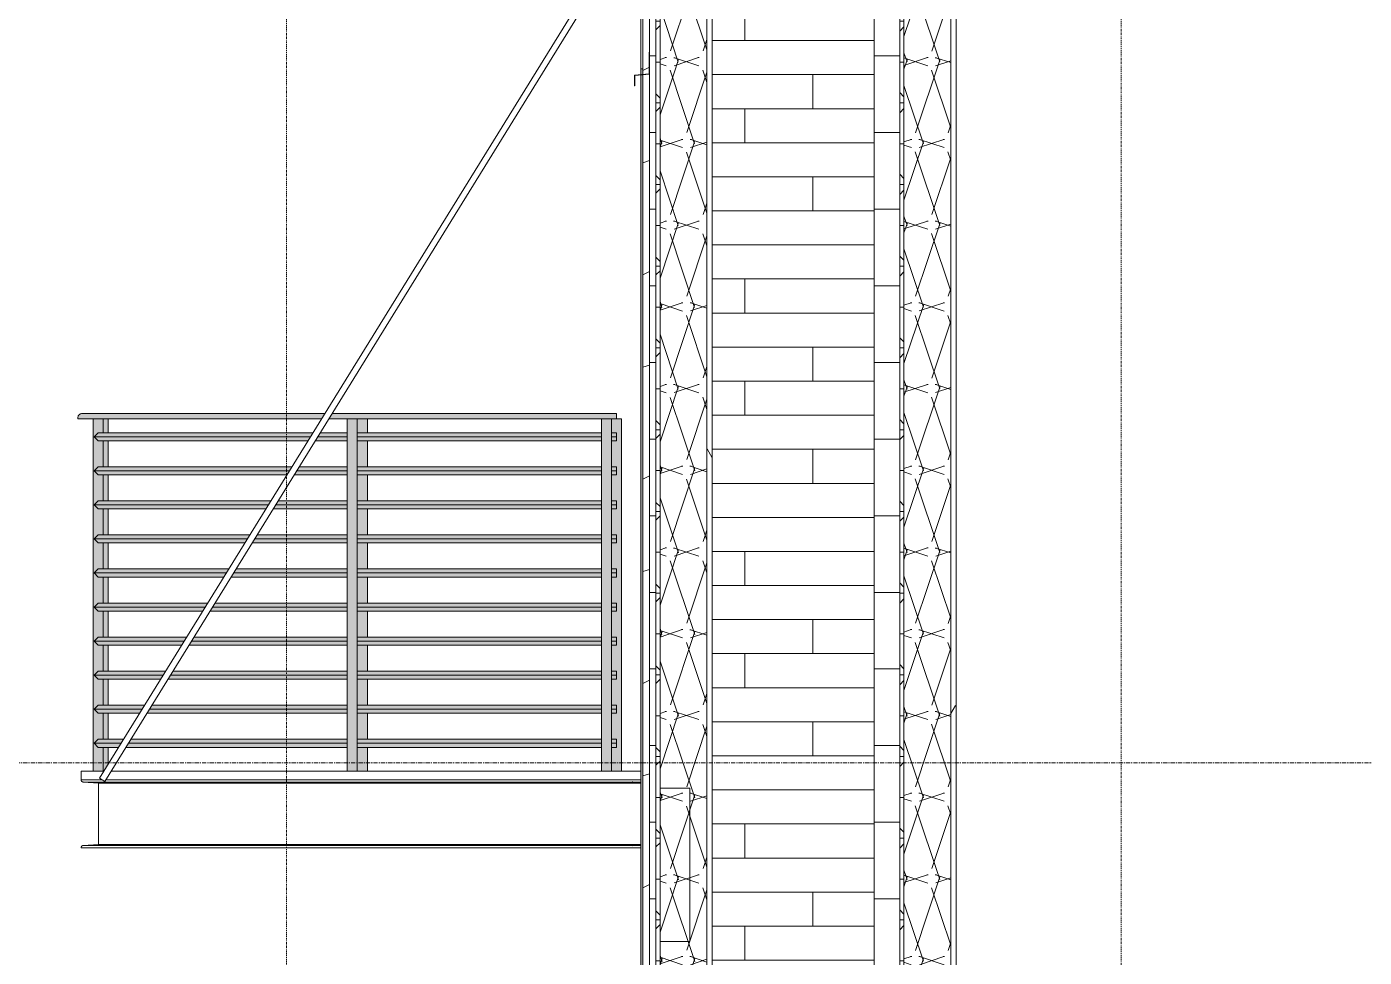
# Model space of a CAD drawing. Header units: inches. Extents: x 9661 to 16490, y -393 to 647.
# Drawn here: x 9908.6 to 10065.6, y 245.2 to 354.4 of the extents above; entities that cross this region are included whole.
import ezdxf

# ---------------------------------------------------------------- set-up
doc = ezdxf.new("R2010")
doc.units = ezdxf.units.IN
doc.header["$MEASUREMENT"] = 0
doc.linetypes.add('Dash Dot 3_16_', pattern=[0.3125, 0.1875, -0.0625, 0, -0.0625])
doc.linetypes.add('Grid Line 1_2_', pattern=[0.875, 0.5, -0.125, 0.125, -0.125])
for name, color, linetype, lineweight in [('0-1', 7, 'Continuous', 5), ('0-3', 55, 'Continuous', 9), ('A-ANNO-SYMB-1', 150, 'Dash Dot 3_16_', 9), ('A-FLOR-4', 55, 'Continuous', 9), ('A-FLOR-HRAL-1', 7, 'Continuous', 9), ('A-FLOR-HRAL-2', 55, 'Continuous', 9), ('A-FLOR-HRAL-4', 9, 'Continuous', 9), ('A-FLOR-LEVL-1', 51, 'Grid Line 1_2_', 9), ('A-WALL-10', 10, 'Continuous', 9), ('A-WALL-11', 113, 'Continuous', 9), ('A-WALL-5', 55, 'Continuous', 9), ('A-WALL-7', 251, 'Continuous', 5), ('A-WALL-PATT-1', 55, 'Continuous', 9), ('A-WALL-PATT-2', 45, 'Continuous', 9), ('S-BEAM-2', 7, 'Continuous', 9), ('S-BEAM-3', 55, 'Continuous', 9)]:
    doc.layers.add(name, color=color, linetype=linetype, lineweight=lineweight)
pattern_1 = [(216.87, (11005.547, 96), (71.999914, 48.000129), [12, -108]), (206.565, (11019.947, 88.8), (-23.99974, -23.9997), [26.833, -26.833]), (198.435, (11019.947, 76.8), (-47.999875, -23.999517), [15.179, -60.716])]
pattern_2 = [(0, (10995.947, 72), (0, 9), []), (90, (10995.947, 72), (-9, 6e-16), [])]
pattern_3 = [(0, (10995.947, 72), (0, 4.798), []), (315, (10995.947, 72), (4.798427, 0), [6.786, -6.786]), (45, (10995.947, 72), (4.798427, 0), [6.786, -6.786])]
pattern_4 = [(161.57, (10996.427, 72.48), (-3.8399538, -1.54e-05), [0, -27.322, 3.034, 0]), (18.43, (10995.467, 72.48), (-3.8399538, 1.54e-05), [0, -27.322, 3.034, 0]), (108.43, (10996.427, 72.48), (1.919622, -9.6005246), [9.106, -21.25]), (71.57, (10995.467, 72.48), (1.919622, 9.6005246), [9.106, -21.25])]
pattern_5 = [(0, (10995.947, 72), (30.72, 7.68), [1.267, -21.773, 1.267, -21.773, -122.88]), (0, (10995.947, 72), (30.72, 7.68), [-46.08, 1.267, -44.813, 1.267, -21.773, -53.76]), (0, (10995.947, 72), (30.72, 7.68), [-115.2, 1.267, -14.093, 1.267, -37.133]), (120, (11007.467, 75.84), (-22.011075, 22.7643), [1.267, -21.773, 1.267, -21.773, -122.88]), (120, (11007.467, 75.84), (-22.011075, 22.7643), [-46.08, 1.267, -44.813, 1.267, -21.773, -53.76]), (120, (11007.467, 75.84), (-22.011075, 22.7643), [-115.2, 1.267, -14.093, 1.267, -37.133]), (240, (11011.307, 91.2), (-8.708925, -30.4443), [1.267, -21.773, 1.267, -21.773, -122.88]), (240, (11011.307, 91.2), (-8.708925, -30.4443), [-46.08, 1.267, -44.813, 1.267, -21.773, -53.76]), (240, (11011.307, 91.2), (-8.708925, -30.4443), [-115.2, 1.267, -14.093, 1.267, -37.133])]

# ---------------------------------------------------------------- blocks, each defined once
blk = doc.blocks.new('LVL-Laminated Veneer Lumber - LVL 3_5_ X 18_-2264145-BUILDING SECTION - EAST_WEST - LOOKING NORTH')
at = {"layer": 'S-BEAM-2'}
for p, q in [((12115.84, 265), (12112.34, 265)), ((12112.34, 265), (12112.34, 247)), ((12115.84, 247), (12115.84, 265)), ((12112.34, 247), (12115.84, 247))]:
    blk.add_line(p, q, dxfattribs=at)
blk = doc.blocks.new('CTR - 1st Phase - Structure_rvt-1-BUILDING SECTION - EAST_WEST - LOOKING NORTH')
at = {"layer": '0-3'}
blk.add_blockref('LVL-Laminated Veneer Lumber - LVL 3_5_ X 18_-2264145-BUILDING SECTION - EAST_WEST - LOOKING NORTH', (-2129.4, 0), dxfattribs=at)
blk = doc.blocks.new('Basic Wall _ EXT - FIBER CEMENT - LARGE - ___-2162463-BUILDING SECTION - EAST_WEST - LOOKING NORTH')
at = {"layer": 'A-WALL-10'}
blk.add_hatch(color=256, dxfattribs=at).paths.add_polyline_path([(9979.97, 347.5), (9979.97, 348.72), (9979.94, 348.72), (9979.94, 347.5)], flags=0)
at = {"layer": 'A-WALL-11'}
for p, q in [((9981.69, 351.44), (9981.66, 351.44)), ((9981.66, 351.44), (9981.66, 348.9)), ((9981.69, 349.5), (9981.69, 351.44)), ((9981.66, 348.9), (9979.94, 348.75)), ((9979.94, 348.75), (9979.94, 347.5)), ((9979.97, 348.72), (9981.69, 348.87)), ((9979.97, 347.5), (9979.97, 348.72)), ((9979.94, 347.5), (9979.97, 347.5))]:
    blk.add_line(p, q, dxfattribs=at)
at = {"layer": 'A-WALL-5'}
blk.add_line((9981.69, 348.87), (9981.69, 349.5), dxfattribs=at)
blk = doc.blocks.new('Railing - Baluster_01-V125-BUILDING SECTION - EAST_WEST - LOOKING NORTH')
at = {"layer": 'A-FLOR-HRAL-4'}
blk.add_hatch(color=256, dxfattribs=at).paths.add_polyline_path([(12151.4, 267), (12151.4, 308.4), (12150.21, 308.4), (12150.21, 267)], flags=0)
at = {"layer": 'A-FLOR-HRAL-2'}
for p, q in [((12150.21, 267), (12150.21, 308.4)), ((12151.4, 308.4), (12151.4, 267))]:
    blk.add_line(p, q, dxfattribs=at)
blk = doc.blocks.new('Railing - Baluster_01-2700443-BUILDING SECTION - EAST_WEST - LOOKING NORTH')
at = {"layer": 'A-FLOR-HRAL-4'}
h = blk.add_hatch(color=256, dxfattribs=at)
h.paths.add_polyline_path([(12151.4, 267), (12152.58, 267), (12152.58, 269.8), (12151.4, 269.8)], flags=0)
h.paths.add_polyline_path([(12151.4, 270.75), (12152.58, 270.75), (12152.58, 273.8), (12151.4, 273.8)], flags=0)
h.paths.add_polyline_path([(12152.58, 274.75), (12152.58, 277.8), (12151.4, 277.8), (12151.4, 274.75)], flags=0)
h.paths.add_polyline_path([(12151.4, 278.75), (12152.58, 278.75), (12152.58, 281.8), (12151.4, 281.8)], flags=0)
h.paths.add_polyline_path([(12151.4, 282.75), (12152.58, 282.75), (12152.58, 285.8), (12151.4, 285.8)], flags=0)
h.paths.add_polyline_path([(12152.58, 286.75), (12152.58, 289.8), (12151.4, 289.8), (12151.4, 286.75)], flags=0)
h.paths.add_polyline_path([(12151.4, 290.75), (12152.58, 290.75), (12152.58, 293.8), (12151.4, 293.8)], flags=0)
h.paths.add_polyline_path([(12151.4, 294.75), (12152.58, 294.75), (12152.58, 297.8), (12151.4, 297.8)], flags=0)
h.paths.add_polyline_path([(12151.4, 298.75), (12152.58, 298.75), (12152.58, 301.8), (12151.4, 301.8), (12151.4, 299.64)], flags=0)
h.paths.add_polyline_path([(12152.58, 302.75), (12152.58, 305.8), (12151.4, 305.8), (12151.4, 302.75), (12151.97, 302.75)], flags=0)
h.paths.add_polyline_path([(12152.58, 306.75), (12152.58, 308.4), (12151.4, 308.4), (12151.4, 306.75), (12151.97, 306.75)], flags=0)
at = {"layer": 'A-FLOR-HRAL-2'}
for p, q in [((12152.58, 308.4), (12152.58, 306.75)), ((12152.58, 305.8), (12152.58, 302.75)), ((12152.58, 301.8), (12152.58, 298.75)), ((12152.58, 297.8), (12152.58, 294.75)), ((12152.58, 293.8), (12152.58, 290.75)), ((12152.58, 289.8), (12152.58, 286.75)), ((12152.58, 285.8), (12152.58, 282.75)), ((12152.58, 281.8), (12152.58, 278.75)), ((12152.58, 277.8), (12152.58, 274.75)), ((12152.58, 273.8), (12152.58, 270.75)), ((12152.58, 269.8), (12152.58, 267))]:
    blk.add_line(p, q, dxfattribs=at)
blk = doc.blocks.new('Railing - Baluster_01-V128-BUILDING SECTION - EAST_WEST - LOOKING NORTH')
at = {"layer": 'A-FLOR-HRAL-4'}
blk.add_hatch(color=256, dxfattribs=at).paths.add_polyline_path([(9916.35, 267), (9917.53, 267), (9917.51, 269.8), (9916.94, 269.8), (9916.47, 270.28), (9916.94, 270.75), (9917.53, 270.75), (9917.51, 273.8), (9916.94, 273.8), (9916.47, 274.28), (9916.94, 274.75), (9917.53, 274.75), (9917.51, 277.8), (9916.94, 277.8), (9916.47, 278.28), (9916.94, 278.75), (9917.53, 278.75), (9917.51, 281.8), (9916.94, 281.8), (9916.47, 282.28), (9916.94, 282.75), (9917.53, 282.75), (9917.51, 285.8), (9916.94, 285.8), (9916.47, 286.28), (9916.94, 286.75), (9917.53, 286.75), (9917.51, 289.8), (9916.94, 289.8), (9916.47, 290.28), (9916.94, 290.75), (9917.53, 290.75), (9917.51, 293.8), (9916.94, 293.8), (9916.47, 294.28), (9916.94, 294.75), (9917.53, 294.75), (9917.51, 297.8), (9916.94, 297.8), (9916.47, 298.28), (9916.94, 298.75), (9917.53, 298.75), (9917.53, 301.8), (9916.94, 301.8), (9916.47, 302.28), (9916.94, 302.75), (9917.53, 302.75), (9917.53, 305.8), (9916.94, 305.8), (9916.47, 306.28), (9916.94, 306.75), (9917.53, 306.75), (9917.53, 308.4), (9916.35, 308.4), (9916.35, 269.73)], flags=0)
at = {"layer": 'A-FLOR-HRAL-2'}
for p, q in [((9916.35, 308.4), (9916.35, 267)), ((9917.53, 306.75), (9917.53, 308.4)), ((9917.53, 302.75), (9917.53, 305.8)), ((9917.53, 298.75), (9917.53, 301.8)), ((9917.53, 294.75), (9917.53, 297.8)), ((9917.53, 290.75), (9917.53, 293.8)), ((9917.53, 286.75), (9917.53, 289.8)), ((9917.53, 282.75), (9917.53, 285.8)), ((9917.53, 278.75), (9917.53, 281.8)), ((9917.53, 274.75), (9917.53, 277.8)), ((9917.53, 270.75), (9917.53, 273.8)), ((9917.53, 267), (9917.53, 269.8))]:
    blk.add_line(p, q, dxfattribs=at)
blk = doc.blocks.new('Railing - Baluster_01-V129-BUILDING SECTION - EAST_WEST - LOOKING NORTH')
at = {"layer": 'A-FLOR-HRAL-4'}
h = blk.add_hatch(color=256, dxfattribs=at)
h.paths.add_polyline_path([(9917.62, 267), (9918.12, 267.82), (9918.12, 269.8), (9917.53, 269.8), (9917.53, 267), (9917.59, 267)], flags=0)
h.paths.add_polyline_path([(9917.65, 270.75), (9918.12, 270.75), (9918.12, 273.8), (9917.53, 273.8), (9917.53, 270.75), (9917.59, 270.75)], flags=0)
h.paths.add_polyline_path([(9917.53, 274.75), (9918.12, 274.75), (9918.12, 277.8), (9917.53, 277.8), (9917.53, 275.72)], flags=0)
h.paths.add_polyline_path([(9918.12, 278.75), (9918.12, 281.8), (9917.53, 281.8), (9917.53, 278.75), (9917.75, 278.75)], flags=0)
h.paths.add_polyline_path([(9917.75, 282.75), (9918.12, 282.75), (9918.12, 285.8), (9917.53, 285.8), (9917.53, 282.75), (9917.74, 282.75)], flags=0)
h.paths.add_polyline_path([(9918.12, 286.75), (9918.12, 289.8), (9917.53, 289.8), (9917.53, 286.75), (9917.75, 286.75)], flags=0)
h.paths.add_polyline_path([(9917.53, 290.75), (9918.12, 290.75), (9918.12, 293.8), (9917.53, 293.8)], flags=0)
h.paths.add_polyline_path([(9917.71, 294.75), (9918.12, 294.75), (9918.12, 297.8), (9917.53, 297.8), (9917.53, 294.75), (9917.65, 294.75)], flags=0)
h.paths.add_polyline_path([(9917.53, 298.75), (9918.12, 298.75), (9918.12, 301.8), (9917.53, 301.8), (9917.53, 299.64)], flags=0)
h.paths.add_polyline_path([(9918.12, 302.75), (9918.12, 305.8), (9917.53, 305.8), (9917.53, 302.75)], flags=0)
h.paths.add_polyline_path([(9917.53, 306.75), (9918.12, 306.75), (9918.12, 308.4), (9917.53, 308.4)], flags=0)
at = {"layer": 'A-FLOR-HRAL-2'}
for p, q in [((9918.12, 308.4), (9918.12, 306.75)), ((9918.12, 305.8), (9918.12, 302.75)), ((9918.12, 301.8), (9918.12, 298.75)), ((9918.12, 297.8), (9918.12, 294.75)), ((9918.12, 293.8), (9918.12, 290.75)), ((9918.12, 289.8), (9918.12, 286.75)), ((9918.12, 285.8), (9918.12, 282.75)), ((9918.12, 281.8), (9918.12, 278.75)), ((9918.12, 277.8), (9918.12, 274.75)), ((9918.12, 273.8), (9918.12, 270.75)), ((9918.12, 269.8), (9918.12, 267.82))]:
    blk.add_line(p, q, dxfattribs=at)
blk = doc.blocks.new('Railing - Baluster_01-V130-BUILDING SECTION - EAST_WEST - LOOKING NORTH')
at = {"layer": 'A-FLOR-HRAL-4'}
blk.add_hatch(color=256, dxfattribs=at).paths.add_polyline_path([(9978.27, 267), (9978.42, 267), (9978.42, 308.4), (9977.24, 308.4), (9977.24, 306.75), (9977.83, 306.75), (9977.83, 305.8), (9977.24, 305.8), (9977.24, 302.75), (9977.83, 302.75), (9977.83, 301.8), (9977.24, 301.8), (9977.24, 298.75), (9977.83, 298.75), (9977.83, 297.8), (9977.24, 297.8), (9977.24, 294.75), (9977.83, 294.75), (9977.83, 293.8), (9977.24, 293.8), (9977.24, 290.75), (9977.83, 290.75), (9977.83, 289.8), (9977.24, 289.8), (9977.24, 286.75), (9977.83, 286.75), (9977.83, 285.8), (9977.24, 285.8), (9977.24, 282.75), (9977.83, 282.75), (9977.83, 281.8), (9977.24, 281.8), (9977.24, 278.75), (9977.83, 278.75), (9977.83, 277.8), (9977.24, 277.8), (9977.24, 274.75), (9977.83, 274.75), (9977.83, 273.8), (9977.24, 273.8), (9977.24, 270.75), (9977.83, 270.75), (9977.83, 269.8), (9977.24, 269.8), (9977.24, 267)], flags=0)
at = {"layer": 'A-FLOR-HRAL-2'}
for q in [(9977.83, 308.4), (9978.42, 267)]:
    blk.add_line((9978.42, 308.4), q, dxfattribs=at)
blk = doc.blocks.new('Railing - Railing-3281951-BUILDING SECTION - EAST_WEST - LOOKING NORTH')
at = {"layer": 'A-FLOR-HRAL-1'}
h = blk.add_hatch(color=256, dxfattribs=at)
h.paths.add_polyline_path([(9977.24, 308.53), (9977.83, 308.53), (9977.83, 309), (9944.41, 308.96), (9944.15, 308.53), (9976.06, 308.53)], flags=0)
h.paths.add_polyline_path([(9914.58, 308.53), (9943.26, 308.53), (9943.56, 309), (9914.93, 308.98), (9914.72, 308.86), (9914.59, 308.65)], flags=0)
h = blk.add_hatch(color=256, dxfattribs=at)
h.paths.add_polyline_path([(9973.34, 308.4), (9977.83, 308.4), (9977.83, 308.53), (9944.15, 308.53), (9944.07, 308.4), (9953.62, 308.4)], flags=0)
h.paths.add_polyline_path([(9938.83, 308.4), (9943.19, 308.4), (9943.26, 308.53), (9914.58, 308.53), (9914.58, 308.4), (9933.9, 308.4)], flags=0)
h = blk.add_hatch(color=256, dxfattribs=at)
h.paths.add_polyline_path([(9946.2, 306.28), (9946.2, 306.75), (9943.05, 306.75), (9942.76, 306.28), (9943.76, 306.28)], flags=0)
h.paths.add_polyline_path([(9917.53, 306.28), (9941.87, 306.28), (9942.17, 306.75), (9916.94, 306.75), (9916.47, 306.28)], flags=0)
h.paths.add_polyline_path([(9977.83, 306.28), (9977.83, 306.75), (9977.24, 306.75), (9977.24, 306.28)], flags=0)
h.paths.add_polyline_path([(9973.34, 306.28), (9976.06, 306.28), (9976.06, 306.75), (9947.38, 306.75), (9947.38, 306.28), (9953.62, 306.28)], flags=0)
h = blk.add_hatch(color=256, dxfattribs=at)
h.paths.add_polyline_path([(9977.24, 305.8), (9977.83, 305.8), (9977.83, 306.28), (9977.24, 306.28)], flags=0)
h.paths.add_polyline_path([(9917.53, 305.8), (9941.58, 305.8), (9941.87, 306.28), (9916.47, 306.28), (9916.94, 305.8)], flags=0)
h.paths.add_polyline_path([(9976.06, 305.8), (9976.06, 306.28), (9947.38, 306.28), (9947.38, 305.8), (9973.34, 305.8)], flags=0)
h.paths.add_polyline_path([(9942.46, 305.8), (9946.2, 305.8), (9946.2, 306.28), (9942.76, 306.28)], flags=0)
h = blk.add_hatch(color=256, dxfattribs=at)
h.paths.add_polyline_path([(9918.12, 302.28), (9939.4, 302.28), (9939.7, 302.75), (9916.94, 302.75), (9916.47, 302.28), (9917.53, 302.28)], flags=0)
h.paths.add_polyline_path([(9940.28, 302.28), (9946.2, 302.28), (9946.2, 302.75), (9940.58, 302.75)], flags=0)
h.paths.add_polyline_path([(9977.83, 302.28), (9977.83, 302.75), (9977.24, 302.75), (9977.24, 302.28)], flags=0)
h.paths.add_polyline_path([(9976.06, 302.28), (9976.06, 302.75), (9947.38, 302.75), (9947.38, 302.28), (9973.34, 302.28)], flags=0)
h = blk.add_hatch(color=256, dxfattribs=at)
h.paths.add_polyline_path([(9977.24, 301.8), (9977.83, 301.8), (9977.83, 302.28), (9977.24, 302.28)], flags=0)
h.paths.add_polyline_path([(9916.94, 301.8), (9939.11, 301.8), (9939.4, 302.28), (9916.47, 302.28)], flags=0)
h.paths.add_polyline_path([(9973.34, 301.8), (9976.06, 301.8), (9976.06, 302.28), (9947.38, 302.28), (9947.38, 301.8), (9953.62, 301.8)], flags=0)
h.paths.add_polyline_path([(9939.99, 301.8), (9946.2, 301.8), (9946.2, 302.28), (9940.28, 302.28)], flags=0)
h = blk.add_hatch(color=256, dxfattribs=at)
h.paths.add_polyline_path([(9916.47, 298.28), (9936.93, 298.28), (9937.22, 298.75), (9916.94, 298.75)], flags=0)
h.paths.add_polyline_path([(9977.83, 298.28), (9977.83, 298.75), (9977.24, 298.75), (9977.24, 298.28)], flags=0)
h.paths.add_polyline_path([(9976.06, 298.28), (9976.06, 298.75), (9947.38, 298.75), (9947.38, 298.28), (9973.34, 298.28)], flags=0)
h.paths.add_polyline_path([(9946.2, 298.28), (9946.2, 298.75), (9938.11, 298.75), (9937.81, 298.28)], flags=0)
h = blk.add_hatch(color=256, dxfattribs=at)
h.paths.add_polyline_path([(9977.24, 297.8), (9977.83, 297.8), (9977.83, 298.28), (9977.24, 298.28)], flags=0)
h.paths.add_polyline_path([(9917.11, 297.8), (9936.64, 297.8), (9936.93, 298.28), (9916.47, 298.28), (9916.94, 297.8)], flags=0)
h.paths.add_polyline_path([(9973.34, 297.8), (9976.06, 297.8), (9976.06, 298.28), (9947.38, 298.28), (9947.38, 297.8), (9953.62, 297.8)], flags=0)
h.paths.add_polyline_path([(9937.52, 297.8), (9946.2, 297.8), (9946.2, 298.28), (9937.81, 298.28)], flags=0)
h = blk.add_hatch(color=256, dxfattribs=at)
h.paths.add_polyline_path([(9917.74, 294.28), (9934.46, 294.28), (9934.75, 294.75), (9916.94, 294.75), (9916.47, 294.28), (9917.71, 294.28)], flags=0)
h.paths.add_polyline_path([(9977.83, 294.28), (9977.83, 294.75), (9977.24, 294.75), (9977.24, 294.28)], flags=0)
h.paths.add_polyline_path([(9976.06, 294.28), (9976.06, 294.75), (9947.38, 294.75), (9947.38, 294.28), (9973.34, 294.28)], flags=0)
h.paths.add_polyline_path([(9935.34, 294.28), (9946.2, 294.28), (9946.2, 294.75), (9935.64, 294.75)], flags=0)
h = blk.add_hatch(color=256, dxfattribs=at)
h.paths.add_polyline_path([(9977.24, 293.8), (9977.83, 293.8), (9977.83, 294.28), (9977.24, 294.28)], flags=0)
h.paths.add_polyline_path([(9917.11, 293.8), (9934.17, 293.8), (9934.46, 294.28), (9916.47, 294.28), (9916.94, 293.8)], flags=0)
h.paths.add_polyline_path([(9973.34, 293.8), (9976.06, 293.8), (9976.06, 294.28), (9947.38, 294.28), (9947.38, 293.8), (9953.62, 293.8)], flags=0)
h.paths.add_polyline_path([(9935.05, 293.8), (9946.2, 293.8), (9946.2, 294.28), (9935.34, 294.28)], flags=0)
h = blk.add_hatch(color=256, dxfattribs=at)
h.paths.add_polyline_path([(9917.74, 290.28), (9931.99, 290.28), (9932.28, 290.75), (9916.94, 290.75), (9916.47, 290.28), (9917.71, 290.28)], flags=0)
h.paths.add_polyline_path([(9977.83, 290.28), (9977.83, 290.75), (9977.24, 290.75), (9977.24, 290.28)], flags=0)
h.paths.add_polyline_path([(9976.06, 290.28), (9976.06, 290.75), (9947.38, 290.75), (9947.38, 290.28), (9973.34, 290.28)], flags=0)
h.paths.add_polyline_path([(9933.9, 290.28), (9946.2, 290.28), (9946.2, 290.75), (9933.17, 290.75), (9932.87, 290.28)], flags=0)
h = blk.add_hatch(color=256, dxfattribs=at)
h.paths.add_polyline_path([(9977.83, 289.8), (9977.83, 290.28), (9977.24, 290.28), (9977.24, 289.8)], flags=0)
h.paths.add_polyline_path([(9917.11, 289.8), (9931.7, 289.8), (9931.99, 290.28), (9916.47, 290.28), (9916.94, 289.8)], flags=0)
h.paths.add_polyline_path([(9976.06, 289.8), (9976.06, 290.28), (9947.38, 290.28), (9947.38, 289.8), (9973.34, 289.8)], flags=0)
h.paths.add_polyline_path([(9946.2, 289.8), (9946.2, 290.28), (9932.87, 290.28), (9932.58, 289.8), (9933.9, 289.8)], flags=0)
h = blk.add_hatch(color=256, dxfattribs=at)
h.paths.add_polyline_path([(9916.47, 286.28), (9929.52, 286.28), (9929.81, 286.75), (9916.94, 286.75)], flags=0)
h.paths.add_polyline_path([(9977.83, 286.28), (9977.83, 286.75), (9977.24, 286.75), (9977.24, 286.28)], flags=0)
h.paths.add_polyline_path([(9976.06, 286.28), (9976.06, 286.75), (9947.38, 286.75), (9947.38, 286.28), (9973.34, 286.28)], flags=0)
h.paths.add_polyline_path([(9946.2, 286.28), (9946.2, 286.75), (9930.69, 286.75), (9930.4, 286.28), (9933.9, 286.28)], flags=0)
h = blk.add_hatch(color=256, dxfattribs=at)
h.paths.add_polyline_path([(9977.24, 285.8), (9977.83, 285.8), (9977.83, 286.28), (9977.24, 286.28)], flags=0)
h.paths.add_polyline_path([(9917.11, 285.8), (9929.23, 285.8), (9929.52, 286.28), (9916.47, 286.28), (9916.94, 285.8)], flags=0)
h.paths.add_polyline_path([(9973.34, 285.8), (9976.06, 285.8), (9976.06, 286.28), (9947.38, 286.28), (9947.38, 285.8), (9953.62, 285.8)], flags=0)
h.paths.add_polyline_path([(9933.9, 285.8), (9946.2, 285.8), (9946.2, 286.28), (9930.4, 286.28), (9930.11, 285.8)], flags=0)
h = blk.add_hatch(color=256, dxfattribs=at)
h.paths.add_polyline_path([(9917.74, 282.28), (9927.05, 282.28), (9927.34, 282.75), (9916.94, 282.75), (9916.47, 282.28), (9917.71, 282.28)], flags=0)
h.paths.add_polyline_path([(9977.83, 282.28), (9977.83, 282.75), (9977.24, 282.75), (9977.24, 282.28)], flags=0)
h.paths.add_polyline_path([(9976.06, 282.28), (9976.06, 282.75), (9947.38, 282.75), (9947.38, 282.28), (9973.34, 282.28)], flags=0)
h.paths.add_polyline_path([(9946.2, 282.28), (9946.2, 282.75), (9928.22, 282.75), (9927.93, 282.28), (9933.9, 282.28)], flags=0)
h = blk.add_hatch(color=256, dxfattribs=at)
h.paths.add_polyline_path([(9977.24, 281.8), (9977.83, 281.8), (9977.83, 282.28), (9977.24, 282.28)], flags=0)
h.paths.add_polyline_path([(9917.11, 281.8), (9926.76, 281.8), (9927.05, 282.28), (9916.47, 282.28), (9916.94, 281.8)], flags=0)
h.paths.add_polyline_path([(9973.34, 281.8), (9976.06, 281.8), (9976.06, 282.28), (9947.38, 282.28), (9947.38, 281.8), (9953.62, 281.8)], flags=0)
h.paths.add_polyline_path([(9933.9, 281.8), (9946.2, 281.8), (9946.2, 282.28), (9927.93, 282.28), (9927.64, 281.8)], flags=0)
h = blk.add_hatch(color=256, dxfattribs=at)
h.paths.add_polyline_path([(9917.74, 278.28), (9924.58, 278.28), (9924.87, 278.75), (9916.94, 278.75), (9916.47, 278.28), (9917.71, 278.28)], flags=0)
h.paths.add_polyline_path([(9977.83, 278.28), (9977.83, 278.75), (9977.24, 278.75), (9977.24, 278.28)], flags=0)
h.paths.add_polyline_path([(9976.06, 278.28), (9976.06, 278.75), (9947.38, 278.75), (9947.38, 278.28), (9973.34, 278.28)], flags=0)
h.paths.add_polyline_path([(9946.2, 278.28), (9946.2, 278.75), (9925.75, 278.75), (9925.46, 278.28), (9933.9, 278.28)], flags=0)
h = blk.add_hatch(color=256, dxfattribs=at)
h.paths.add_polyline_path([(9977.83, 277.8), (9977.83, 278.28), (9977.24, 278.28), (9977.24, 277.8)], flags=0)
h.paths.add_polyline_path([(9917.11, 277.8), (9924.29, 277.8), (9924.58, 278.28), (9916.47, 278.28), (9916.94, 277.8)], flags=0)
h.paths.add_polyline_path([(9976.06, 277.8), (9976.06, 278.28), (9947.38, 278.28), (9947.38, 277.8), (9973.34, 277.8)], flags=0)
h.paths.add_polyline_path([(9933.9, 277.8), (9946.2, 277.8), (9946.2, 278.28), (9925.46, 278.28), (9925.17, 277.8)], flags=0)
h = blk.add_hatch(color=256, dxfattribs=at)
h.paths.add_polyline_path([(9917.74, 274.28), (9922.11, 274.28), (9922.4, 274.75), (9916.94, 274.75), (9916.47, 274.28), (9917.71, 274.28)], flags=0)
h.paths.add_polyline_path([(9977.83, 274.28), (9977.83, 274.75), (9977.24, 274.75), (9977.24, 274.28)], flags=0)
h.paths.add_polyline_path([(9976.06, 274.28), (9976.06, 274.75), (9947.38, 274.75), (9947.38, 274.28), (9973.34, 274.28)], flags=0)
h.paths.add_polyline_path([(9933.9, 274.28), (9946.2, 274.28), (9946.2, 274.75), (9923.28, 274.75), (9922.99, 274.28), (9924.05, 274.28)], flags=0)
h = blk.add_hatch(color=256, dxfattribs=at)
h.paths.add_polyline_path([(9977.24, 273.8), (9977.83, 273.8), (9977.83, 274.28), (9977.24, 274.28)], flags=0)
h.paths.add_polyline_path([(9916.94, 273.8), (9921.82, 273.8), (9922.11, 274.28), (9916.47, 274.28)], flags=0)
h.paths.add_polyline_path([(9976.06, 273.8), (9976.06, 274.28), (9947.38, 274.28), (9947.38, 273.8), (9973.34, 273.8)], flags=0)
h.paths.add_polyline_path([(9933.9, 273.8), (9946.2, 273.8), (9946.2, 274.28), (9922.99, 274.28), (9922.7, 273.8), (9924.05, 273.8)], flags=0)
h = blk.add_hatch(color=256, dxfattribs=at)
h.paths.add_polyline_path([(9917.74, 270.28), (9919.64, 270.28), (9919.93, 270.75), (9916.94, 270.75), (9916.47, 270.28), (9917.71, 270.28)], flags=0)
h.paths.add_polyline_path([(9977.83, 270.28), (9977.83, 270.75), (9977.24, 270.75), (9977.24, 270.28)], flags=0)
h.paths.add_polyline_path([(9976.06, 270.28), (9976.06, 270.75), (9947.38, 270.75), (9947.38, 270.28), (9973.34, 270.28)], flags=0)
h.paths.add_polyline_path([(9933.9, 270.28), (9946.2, 270.28), (9946.2, 270.75), (9920.81, 270.75), (9920.52, 270.28), (9924.05, 270.28)], flags=0)
h = blk.add_hatch(color=256, dxfattribs=at)
h.paths.add_polyline_path([(9977.24, 269.8), (9977.83, 269.8), (9977.83, 270.28), (9977.24, 270.28)], flags=0)
h.paths.add_polyline_path([(9916.94, 269.8), (9919.35, 269.8), (9919.64, 270.28), (9916.47, 270.28)], flags=0)
h.paths.add_polyline_path([(9976.06, 269.8), (9976.06, 270.28), (9947.38, 270.28), (9947.38, 269.8), (9973.34, 269.8)], flags=0)
h.paths.add_polyline_path([(9946.2, 269.8), (9946.2, 270.28), (9920.52, 270.28), (9920.23, 269.8), (9933.9, 269.8)], flags=0)
at = {"layer": 'A-FLOR-HRAL-2'}
for p, q in [((9914.58, 308.4), (9914.58, 308.53)), ((9943.2, 308.4), (9914.58, 308.4)), ((9943.57, 309), (9915.05, 309)), ((9977.83, 308.4), (9944.05, 308.4)), ((9977.83, 309), (9944.42, 309)), ((9977.83, 309), (9977.83, 308.53)), ((9977.83, 308.53), (9977.83, 308.4)), ((9916.47, 306.28), (9916.94, 306.75)), ((9916.94, 306.75), (9942.17, 306.75)), ((9943.04, 306.75), (9946.2, 306.75)), ((9947.38, 306.75), (9976.06, 306.75)), ((9977.24, 306.75), (9977.83, 306.75)), ((9977.83, 306.75), (9977.83, 306.28)), ((9916.94, 305.8), (9916.47, 306.28)), ((9941.87, 306.28), (9916.47, 306.28)), ((9941.58, 305.8), (9916.94, 305.8)), ((9946.2, 305.8), (9942.46, 305.8)), ((9946.2, 306.28), (9942.75, 306.28)), ((9976.06, 306.28), (9947.38, 306.28)), ((9976.06, 305.8), (9947.38, 305.8)), ((9977.83, 306.28), (9977.24, 306.28)), ((9977.83, 305.8), (9977.24, 305.8)), ((9977.83, 306.28), (9977.83, 305.8)), ((9916.47, 302.28), (9916.94, 302.75)), ((9916.94, 301.8), (9916.47, 302.28)), ((9939.4, 302.28), (9916.47, 302.28)), ((9916.94, 302.75), (9939.7, 302.75)), ((9939.11, 301.8), (9916.94, 301.8)), ((9946.2, 301.8), (9939.99, 301.8)), ((9946.2, 302.28), (9940.28, 302.28)), ((9940.57, 302.75), (9946.2, 302.75)), ((9947.38, 302.75), (9976.06, 302.75)), ((9976.06, 302.28), (9947.38, 302.28)), ((9976.06, 301.8), (9947.38, 301.8)), ((9977.24, 302.75), (9977.83, 302.75)), ((9977.83, 302.28), (9977.24, 302.28)), ((9977.83, 301.8), (9977.24, 301.8)), ((9977.83, 302.75), (9977.83, 302.28)), ((9977.83, 302.28), (9977.83, 301.8)), ((9916.47, 298.28), (9916.94, 298.75)), ((9916.94, 298.75), (9937.22, 298.75)), ((9938.1, 298.75), (9946.2, 298.75)), ((9947.38, 298.75), (9976.06, 298.75)), ((9977.24, 298.75), (9977.83, 298.75)), ((9977.83, 298.75), (9977.83, 298.28)), ((9916.94, 297.8), (9916.47, 298.28)), ((9936.93, 298.28), (9916.47, 298.28)), ((9936.64, 297.8), (9916.94, 297.8)), ((9946.2, 297.8), (9937.52, 297.8)), ((9946.2, 298.28), (9937.81, 298.28)), ((9976.06, 298.28), (9947.38, 298.28)), ((9976.06, 297.8), (9947.38, 297.8)), ((9977.83, 298.28), (9977.24, 298.28)), ((9977.83, 297.8), (9977.24, 297.8)), ((9977.83, 298.28), (9977.83, 297.8)), ((9916.47, 294.28), (9916.94, 294.75)), ((9916.94, 293.8), (9916.47, 294.28)), ((9934.46, 294.28), (9916.47, 294.28)), ((9916.94, 294.75), (9934.75, 294.75)), ((9934.17, 293.8), (9916.94, 293.8)), ((9946.2, 293.8), (9935.05, 293.8)), ((9946.2, 294.28), (9935.34, 294.28)), ((9935.63, 294.75), (9946.2, 294.75)), ((9947.38, 294.75), (9976.06, 294.75)), ((9976.06, 294.28), (9947.38, 294.28)), ((9976.06, 293.8), (9947.38, 293.8)), ((9977.24, 294.75), (9977.83, 294.75)), ((9977.83, 294.28), (9977.24, 294.28)), ((9977.83, 293.8), (9977.24, 293.8)), ((9977.83, 294.75), (9977.83, 294.28)), ((9977.83, 294.28), (9977.83, 293.8)), ((9916.47, 290.28), (9916.94, 290.75)), ((9916.94, 290.75), (9932.28, 290.75)), ((9933.16, 290.75), (9946.2, 290.75)), ((9947.38, 290.75), (9976.06, 290.75)), ((9977.24, 290.75), (9977.83, 290.75)), ((9977.83, 290.75), (9977.83, 290.28)), ((9916.94, 289.8), (9916.47, 290.28)), ((9931.99, 290.28), (9916.47, 290.28)), ((9931.7, 289.8), (9916.94, 289.8)), ((9946.2, 289.8), (9932.58, 289.8)), ((9946.2, 290.28), (9932.87, 290.28)), ((9976.06, 290.28), (9947.38, 290.28)), ((9976.06, 289.8), (9947.38, 289.8)), ((9977.83, 290.28), (9977.24, 290.28)), ((9977.83, 289.8), (9977.24, 289.8)), ((9977.83, 290.28), (9977.83, 289.8)), ((9916.47, 286.28), (9916.94, 286.75)), ((9916.94, 285.8), (9916.47, 286.28)), ((9929.52, 286.28), (9916.47, 286.28)), ((9916.94, 286.75), (9929.81, 286.75)), ((9946.2, 286.28), (9930.4, 286.28)), ((9930.69, 286.75), (9946.2, 286.75)), ((9947.38, 286.75), (9976.06, 286.75)), ((9976.06, 286.28), (9947.38, 286.28)), ((9977.24, 286.75), (9977.83, 286.75)), ((9977.83, 286.28), (9977.24, 286.28)), ((9977.83, 286.75), (9977.83, 286.28)), ((9977.83, 286.28), (9977.83, 285.8)), ((9929.23, 285.8), (9916.94, 285.8)), ((9946.2, 285.8), (9930.11, 285.8)), ((9976.06, 285.8), (9947.38, 285.8)), ((9977.83, 285.8), (9977.24, 285.8)), ((9916.47, 282.28), (9916.94, 282.75)), ((9916.94, 282.75), (9927.34, 282.75)), ((9928.22, 282.75), (9946.2, 282.75)), ((9947.38, 282.75), (9976.06, 282.75)), ((9977.24, 282.75), (9977.83, 282.75)), ((9977.83, 282.75), (9977.83, 282.28)), ((9916.94, 281.8), (9916.47, 282.28)), ((9927.05, 282.28), (9916.47, 282.28)), ((9926.76, 281.8), (9916.94, 281.8)), ((9946.2, 281.8), (9927.64, 281.8)), ((9946.2, 282.28), (9927.93, 282.28)), ((9976.06, 282.28), (9947.38, 282.28)), ((9976.06, 281.8), (9947.38, 281.8)), ((9977.83, 282.28), (9977.24, 282.28)), ((9977.83, 281.8), (9977.24, 281.8)), ((9977.83, 282.28), (9977.83, 281.8)), ((9916.47, 278.28), (9916.94, 278.75)), ((9916.94, 277.8), (9916.47, 278.28)), ((9924.58, 278.28), (9916.47, 278.28)), ((9916.94, 278.75), (9924.87, 278.75)), ((9946.2, 278.28), (9925.46, 278.28)), ((9925.75, 278.75), (9946.2, 278.75)), ((9947.38, 278.75), (9976.06, 278.75)), ((9976.06, 278.28), (9947.38, 278.28)), ((9977.24, 278.75), (9977.83, 278.75)), ((9977.83, 278.28), (9977.24, 278.28)), ((9977.83, 278.75), (9977.83, 278.28)), ((9977.83, 278.28), (9977.83, 277.8)), ((9924.29, 277.8), (9916.94, 277.8)), ((9946.2, 277.8), (9925.17, 277.8)), ((9976.06, 277.8), (9947.38, 277.8)), ((9977.83, 277.8), (9977.24, 277.8)), ((9916.47, 274.28), (9916.94, 274.75)), ((9916.94, 273.8), (9916.47, 274.28)), ((9922.11, 274.28), (9916.47, 274.28)), ((9916.94, 274.75), (9922.4, 274.75)), ((9921.82, 273.8), (9916.94, 273.8)), ((9946.2, 273.8), (9922.7, 273.8)), ((9946.2, 274.28), (9922.99, 274.28)), ((9923.28, 274.75), (9946.2, 274.75)), ((9947.38, 274.75), (9976.06, 274.75)), ((9976.06, 274.28), (9947.38, 274.28)), ((9976.06, 273.8), (9947.38, 273.8)), ((9977.24, 274.75), (9977.83, 274.75)), ((9977.83, 274.28), (9977.24, 274.28)), ((9977.83, 273.8), (9977.24, 273.8)), ((9977.83, 274.75), (9977.83, 274.28)), ((9977.83, 274.28), (9977.83, 273.8)), ((9916.47, 270.28), (9916.94, 270.75)), ((9916.94, 269.8), (9916.47, 270.28)), ((9919.64, 270.28), (9916.47, 270.28)), ((9916.94, 270.75), (9919.93, 270.75)), ((9946.2, 270.28), (9920.52, 270.28)), ((9920.81, 270.75), (9946.2, 270.75)), ((9947.38, 270.75), (9976.06, 270.75)), ((9976.06, 270.28), (9947.38, 270.28)), ((9977.24, 270.75), (9977.83, 270.75)), ((9977.83, 270.28), (9977.24, 270.28)), ((9977.83, 270.75), (9977.83, 270.28)), ((9977.83, 270.28), (9977.83, 269.8)), ((9919.35, 269.8), (9916.94, 269.8)), ((9946.2, 269.8), (9920.23, 269.8)), ((9976.06, 269.8), (9947.38, 269.8)), ((9977.83, 269.8), (9977.24, 269.8))]:
    blk.add_line(p, q, dxfattribs=at)
blk.add_open_spline([(9914.58, 308.53), (9914.58, 308.57), (9914.59, 308.63), (9914.61, 308.71), (9914.64, 308.76), (9914.67, 308.81), (9914.69, 308.84), (9914.72, 308.87), (9914.76, 308.9), (9914.8, 308.93), (9914.84, 308.95), (9914.88, 308.97), (9914.95, 308.99), (9915.01, 309), (9915.05, 309)], degree=3, knots=[0, 0, 0, 0, 0.166667, 0.25, 0.333333, 0.416667, 0.458333, 0.5, 0.583333, 0.666667, 0.708333, 0.75, 0.833333, 1, 1, 1, 1], dxfattribs=at)
for name, p in [('Railing - Baluster_01-V128-BUILDING SECTION - EAST_WEST - LOOKING NORTH', (0, 0)), ('Railing - Baluster_01-V129-BUILDING SECTION - EAST_WEST - LOOKING NORTH', (0, 0)), ('Railing - Baluster_01-V125-BUILDING SECTION - EAST_WEST - LOOKING NORTH', (-2204.01, 0)), ('Railing - Baluster_01-2700443-BUILDING SECTION - EAST_WEST - LOOKING NORTH', (-2204.01, 0)), ('Railing - Baluster_01-V125-BUILDING SECTION - EAST_WEST - LOOKING NORTH', (-2174.16, 0)), ('Railing - Baluster_01-V130-BUILDING SECTION - EAST_WEST - LOOKING NORTH', (0, 0))]:
    blk.add_blockref(name, p)
blk = doc.blocks.new('Walls 55 - Walls 1-3281905-BUILDING SECTION - EAST_WEST - LOOKING NORTH')
at = {"layer": 'S-BEAM-3'}
for p, q in [((9980.69, 369.25), (9979.2, 369.25)), ((9979.2, 366), (9979.2, 369.25)), ((9979.2, 366.71), (9917.11, 266.18)), ((9979.2, 362.75), (9979.2, 366)), ((9917.75, 265.79), (9979.2, 365.28)), ((9979.2, 362.75), (9980.69, 362.75)), ((9917.43, 265.99), (9917.11, 266.18)), ((9917.75, 265.79), (9917.43, 265.99))]:
    blk.add_line(p, q, dxfattribs=at)
blk = doc.blocks.new('Walls 56 - Walls 3-3281920-BUILDING SECTION - EAST_WEST - LOOKING NORTH')
at = {"layer": 'A-WALL-5'}
for p, q in [((9917.41, 266), (9914.94, 266)), ((9915.21, 265.73), (9980.69, 265.73)), ((9916.98, 265.61), (9915.21, 265.73)), ((9979.82, 265.73), (9915.21, 265.73)), ((9916.98, 258.39), (9916.98, 265.61)), ((9980.69, 265.61), (9916.98, 265.61)), ((9980.69, 266), (9917.88, 266)), ((9979.82, 265.73), (9980.69, 265.67)), ((9914.94, 258), (9980.69, 258)), ((9915.21, 258.27), (9916.98, 258.39)), ((9980.69, 258.27), (9915.21, 258.27)), ((9979.82, 258.27), (9915.21, 258.27)), ((9980.69, 258.39), (9916.98, 258.39)), ((9980.69, 258.33), (9979.82, 258.27))]:
    blk.add_line(p, q, dxfattribs=at)
for centre, start, end in [((9979.82, 266), 240, 270), ((9979.82, 258), 90, 120)]:
    blk.add_arc(centre, 0.273, start, end, dxfattribs=at)
for points, knots in [([(9915.21, 265.73), (9915.19, 265.73), (9915.15, 265.73), (9915.11, 265.75), (9915.08, 265.76), (9915.06, 265.77), (9915.04, 265.79), (9915.02, 265.8), (9915.01, 265.82), (9914.99, 265.84), (9914.98, 265.86), (9914.96, 265.9), (9914.94, 265.94), (9914.94, 265.98), (9914.94, 266)], [0, 0, 0, 0, 0.166667, 0.25, 0.333333, 0.375, 0.416667, 0.5, 0.541667, 0.583333, 0.666667, 0.75, 0.833333, 1, 1, 1, 1]), ([(9914.94, 258), (9914.94, 258.02), (9914.94, 258.06), (9914.96, 258.1), (9914.98, 258.14), (9914.99, 258.16), (9915.01, 258.18), (9915.02, 258.2), (9915.05, 258.22), (9915.07, 258.23), (9915.09, 258.25), (9915.11, 258.25), (9915.15, 258.27), (9915.19, 258.27), (9915.21, 258.27)], [0, 0, 0, 0, 0.166667, 0.25, 0.333333, 0.416667, 0.458333, 0.5, 0.583333, 0.666667, 0.708333, 0.75, 0.833333, 1, 1, 1, 1])]:
    blk.add_open_spline(points, degree=3, knots=knots, dxfattribs=at)

msp = doc.modelspace()

# ---------------------------------------------------------------- hatches: boundary and pattern name
at = {"layer": 'A-WALL-7'}
msp.add_hatch(color=256, dxfattribs=at).paths.add_polyline_path([(9980.6894, 228), (9980.9394, 228), (9980.9394, 349.5), (9980.6894, 349.5), (9980.6894, 233.8425)], flags=0)
at = {"layer": 'A-WALL-PATT-1'}
h = msp.add_hatch(dxfattribs=at)
h.set_pattern_fill('FP_17', color=256, style=0, pattern_type=2)
h.set_pattern_definition([(0, (9984.877, 136.8), (0, 4), []), (90, (9984.877, 136.8), (-8, 8), [4, -28]), (90, (10000.877, 140.8), (-8, 8), [4, -28])])
h.paths.add_polyline_path([(9993.0534, 110), (10008.8394, 110), (10008.8394, 228), (9989.0644, 228), (9989.0644, 110)], flags=0)
h.paths.add_polyline_path([(10008.0894, 234.25), (10008.0894, 398.4582), (10001.519, 398.3213), (10001.7399, 387.5841), (9993.7408, 387.4607), (9993.5207, 398.1547), (9989.0644, 398.0488), (9989.0644, 234.25), (9993.0534, 234.25)], flags=0)
at = {"layer": 'A-WALL-PATT-2'}
h = msp.add_hatch(dxfattribs=at)
h.set_pattern_fill('FP_3', color=256, style=0, pattern_type=2)
h.set_pattern_definition([(0, (10995.947, 72), (15.36, 3.84), [1.267, -10.253, 1.267, -10.253, -61.44]), (0, (10995.947, 72), (15.36, 3.84), [-23.04, 1.267, -21.773, 1.267, -10.253, -26.88]), (0, (10995.947, 72), (15.36, 3.84), [-57.6, 1.267, -6.413, 1.267, -17.933]), (120, (11001.707, 73.92), (-11.005538, 11.38215), [1.267, -10.253, 1.267, -10.253, -61.44]), (120, (11001.707, 73.92), (-11.005538, 11.38215), [-23.04, 1.267, -21.773, 1.267, -10.253, -26.88]), (120, (11001.707, 73.92), (-11.005538, 11.38215), [-57.6, 1.267, -6.413, 1.267, -17.933]), (240, (11003.627, 81.6), (-4.354462, -15.22215), [1.267, -10.253, 1.267, -10.253, -61.44]), (240, (11003.627, 81.6), (-4.354462, -15.22215), [-23.04, 1.267, -21.773, 1.267, -10.253, -26.88]), (240, (11003.627, 81.6), (-4.354462, -15.22215), [-57.6, 1.267, -6.413, 1.267, -17.933])])
h.paths.add_polyline_path([(9980.6894, 349.5), (9980.9394, 349.5), (9980.9394, 428), (9980.6894, 428), (9980.6894, 353.4812)], flags=0)
h = msp.add_hatch(dxfattribs=at)
h.set_pattern_fill('FP_6', color=256, style=0, pattern_type=2)
h.set_pattern_definition(pattern_1)
h.paths.add_polyline_path([(9981.6894, 349.5), (9981.6894, 428), (9980.9394, 428), (9980.9394, 349.5)], flags=0)
h = msp.add_hatch(dxfattribs=at)
h.set_pattern_fill('FP_7', color=256, style=0, pattern_type=2)
h.set_pattern_definition(pattern_2)
h.paths.add_polyline_path([(9981.6894, 349.5), (9982.4394, 349.5), (9982.4394, 428), (9981.6894, 428), (9981.6894, 353.4812)], flags=0)
h = msp.add_hatch(dxfattribs=at)
h.set_pattern_fill('FP_4', color=256, style=0, pattern_type=2)
h.set_pattern_definition(pattern_3)
h.paths.add_polyline_path([(9982.4394, 349.5), (9982.9394, 349.5), (9982.9394, 428), (9982.4394, 428), (9982.4394, 353.4812)], flags=0)
h = msp.add_hatch(dxfattribs=at)
h.set_pattern_fill('FP_1', color=256, style=0, pattern_type=2)
h.set_pattern_definition(pattern_4)
h.paths.add_polyline_path([(9988.4394, 349.5), (9988.4394, 428), (9982.9394, 428), (9982.9394, 349.5), (9983.1953, 349.5)], flags=0)
h = msp.add_hatch(dxfattribs=at)
h.set_pattern_fill('FP_1', color=256, style=0, pattern_type=2)
h.set_pattern_definition(pattern_4)
h.paths.add_polyline_path([(10017.0894, 228), (10017.0894, 399.3959), (10011.5894, 399.2813), (10011.5894, 228)], flags=0)
h = msp.add_hatch(dxfattribs=at)
h.set_pattern_fill('FP_7', color=256, style=0, pattern_type=2)
h.set_pattern_definition(pattern_2)
h.paths.add_polyline_path([(10008.0894, 228.75), (10011.0894, 228.75), (10011.0894, 398.5207), (10008.0894, 398.4582), (10008.0894, 230.0997)], flags=0)
h = msp.add_hatch(dxfattribs=at)
h.set_pattern_fill('FP_4', color=256, style=0, pattern_type=2)
h.set_pattern_definition(pattern_3)
h.paths.add_polyline_path([(10011.5894, 228), (10011.5894, 398.5311), (10011.0894, 398.5207), (10011.0894, 228)], flags=0)
h = msp.add_hatch(dxfattribs=at)
h.set_pattern_fill('FP_5', color=256, style=0, pattern_type=2)
h.set_pattern_definition(pattern_5)
h.paths.add_polyline_path([(10017.0894, 228), (10017.7144, 228), (10017.7144, 398.6587), (10017.0894, 398.6457), (10017.0894, 239.8244)], flags=0)
h = msp.add_hatch(dxfattribs=at)
h.set_pattern_fill('FP_6', color=256, style=0, pattern_type=2)
h.set_pattern_definition(pattern_1)
h.paths.add_polyline_path([(9981.5871, 228), (9981.6894, 228), (9981.6894, 349.5), (9980.9394, 349.5), (9980.9394, 228)], flags=0)
h = msp.add_hatch(dxfattribs=at)
h.set_pattern_fill('FP_7', color=256, style=0, pattern_type=2)
h.set_pattern_definition(pattern_2)
h.paths.add_polyline_path([(9982.4394, 228.75), (9982.4394, 349.5), (9981.6894, 349.5), (9981.7252, 228.75)], flags=0)
h = msp.add_hatch(dxfattribs=at)
h.set_pattern_fill('FP_4', color=256, style=0, pattern_type=2)
h.set_pattern_definition(pattern_3)
h.paths.add_polyline_path([(9982.4394, 228.75), (9982.9394, 228.75), (9982.9394, 349.5), (9982.4394, 349.5), (9982.4394, 230.3199)], flags=0)
h = msp.add_hatch(dxfattribs=at)
h.set_pattern_fill('FP_1', color=256, style=0, pattern_type=2)
h.set_pattern_definition(pattern_4)
h.paths.add_polyline_path([(9983.1953, 228.75), (9988.4394, 228.75), (9988.4394, 349.5), (9982.9394, 349.5), (9982.9394, 228.75)], flags=0)
h = msp.add_hatch(dxfattribs=at)
h.set_pattern_fill('FP_5', color=256, style=0, pattern_type=2)
h.set_pattern_definition(pattern_5)
h.paths.add_polyline_path([(9988.4394, 234.25), (9989.0644, 234.25), (9989.0644, 349.5), (9988.4394, 349.5), (9988.4394, 239.8244)], flags=0)

# ---------------------------------------------------------------- linework, layer by layer
at = {"layer": 'A-ANNO-SYMB-1'}
for p, q in [((9939.0889, 456.5459), (9939.0889, -163.2719)), ((10037.1104, -163.2719), (10037.1104, 456.5459))]:
    msp.add_line(p, q, dxfattribs=at)
at = {"layer": 'A-FLOR-4'}
for p, q in [((9914.9394, 267), (9917.6153, 267)), ((9914.9394, 267), (9914.9394, 266)), ((9917.4058, 266), (9914.9394, 266)), ((9980.6894, 266), (9917.8791, 266)), ((9918.4966, 267), (9980.6894, 267))]:
    msp.add_line(p, q, dxfattribs=at)
at = {"layer": 'A-FLOR-LEVL-1'}
msp.add_line((9660.5284, 268), (12376.0591, 268), dxfattribs=at)
at = {"layer": 'A-WALL-11'}
for p, q in [((9980.6894, 428), (9980.6894, 109.25)), ((9980.9394, 428), (9980.9394, 228)), ((9981.6894, 428), (9981.6894, 228.75)), ((9982.4394, 428), (9982.4394, 228.75)), ((9982.9394, 428), (9982.9394, 228.75)), ((9988.4394, 404.0501), (9988.4394, 234.25)), ((10011.5894, 399.2813), (10011.5894, -3)), ((10017.0894, 399.3959), (10017.0894, 0.375)), ((9989.0644, 234.25), (9989.0644, 398.0618)), ((10008.0894, 398.4582), (10008.0894, 228.75)), ((10011.0894, 398.5207), (10011.0894, -3.625)), ((10017.7144, -3), (10017.7144, 398.6587)), ((9980.9394, 349.5), (9980.6894, 349.5))]:
    msp.add_line(p, q, dxfattribs=at)

# ---------------------------------------------------------------- block references
at = {"layer": '0-1'}
msp.add_blockref('CTR - 1st Phase - Structure_rvt-1-BUILDING SECTION - EAST_WEST - LOOKING NORTH', (0, 0), dxfattribs=at)
at = {"layer": 'A-FLOR-HRAL-2'}
msp.add_blockref('Railing - Railing-3281951-BUILDING SECTION - EAST_WEST - LOOKING NORTH', (0, 0), dxfattribs=at)
at = {"layer": 'A-WALL-5'}
for name in ['Basic Wall _ EXT - FIBER CEMENT - LARGE - ___-2162463-BUILDING SECTION - EAST_WEST - LOOKING NORTH', 'Walls 56 - Walls 3-3281920-BUILDING SECTION - EAST_WEST - LOOKING NORTH']:
    msp.add_blockref(name, (0, 0), dxfattribs=at)
at = {"layer": 'S-BEAM-3'}
msp.add_blockref('Walls 55 - Walls 1-3281905-BUILDING SECTION - EAST_WEST - LOOKING NORTH', (0, 0), dxfattribs=at)

doc.saveas('drawing.dxf')
